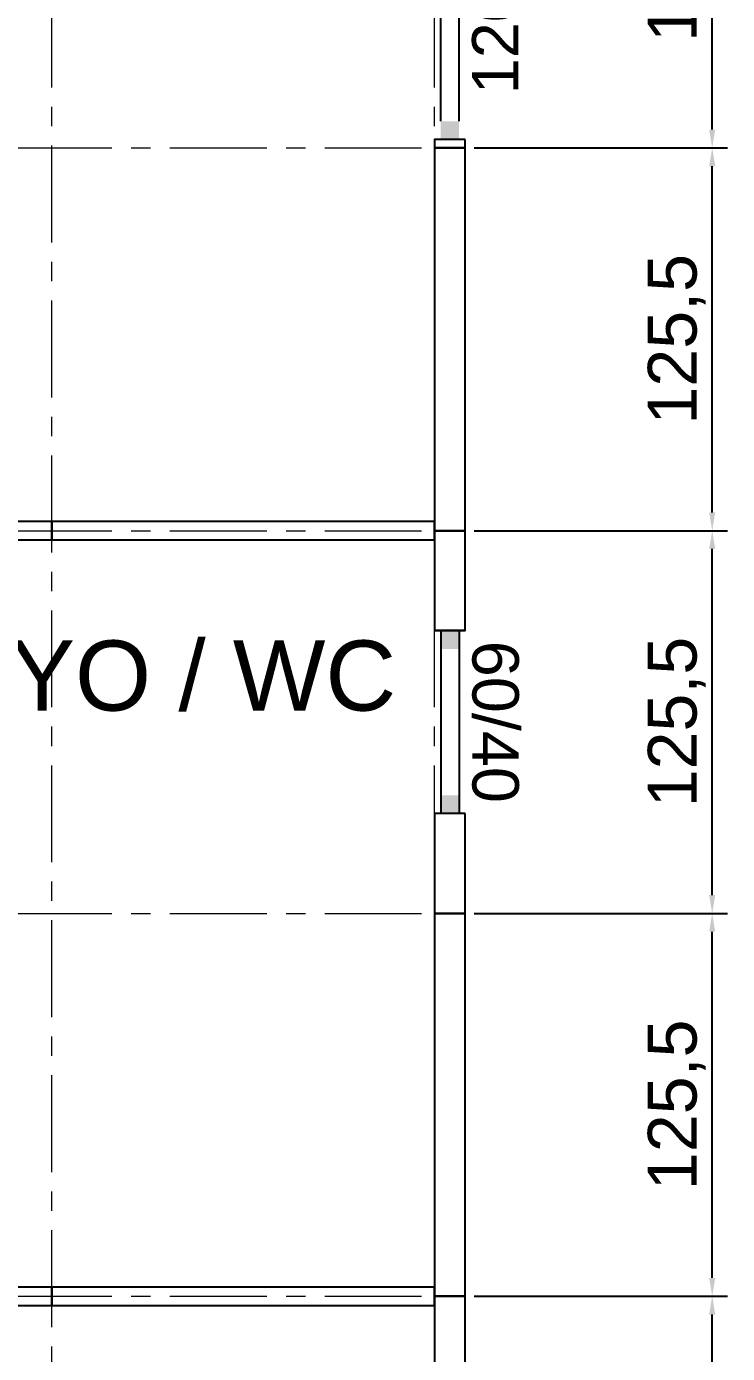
# Model space of a CAD drawing. Header units: centimetres. Extents: x -136 to 1955, y -1012 to 1233.
# Drawn here: x 629.2 to 859, y 362.7 to 797.8 of the extents above; entities that cross this region are included whole.
import ezdxf
from ezdxf.enums import TextEntityAlignment as Align

# ---------------------------------------------------------------- set-up
doc = ezdxf.new("R2010")
doc.units = ezdxf.units.CM
doc.linetypes.add('CENTER', pattern=[50.8, 31.75, -6.35, 6.35, -6.35])
doc.layers.add('AKS', color=4, linetype='CENTER', lineweight=13)
for name, color, linetype in [('DIS_DUVAR_100', 30, 'Continuous'), ('IC_DUVAR_60', 30, 'Continuous'), ('ODA_ADLARI', 7, 'Continuous'), ('OLCULER', 7, 'Continuous'), ('PENCERE', 10, 'Continuous')]:
    doc.layers.add(name, color=color, linetype=linetype)
doc.styles.get("Standard").update_dxf_attribs({"font": 'Arial.ttf'})
doc.dimstyles.new('ISO-25', dxfattribs={"dimtxt": 2.5, "dimasz": 2.5, "dimexe": 1.25, "dimexo": 0.625, "dimtad": 1, "dimtxsty": 'Standard', "dimcen": 2.5, "dimadec": 0, "dimazin": 0, "dimtfac": 1, "dimtmove": 0, "dimatfit": 3, "dimfxl": 1, "dimarcsym": 0})

# ---------------------------------------------------------------- blocks, each defined once
blk = doc.blocks.new('DIS_V_1255_100')
blk.add_lwpolyline([(0, 0), (10, 0), (10, 125.5), (0, 125.5)], close=True)
blk = doc.blocks.new('kaynak-pencere-6040')
at = {"layer": 'PENCERE', "color": 1}
for p, q in [((53375.86, 7992.28), (53385.86, 7992.28)), ((53377.86, 7932.28), (53377.86, 7992.28)), ((53383.86, 7932.28), (53383.86, 7992.28)), ((53375.86, 7932.28), (53385.86, 7932.28))]:
    blk.add_line(p, q, dxfattribs=at)
for points in [[(53377.86, 7992.28), (53377.86, 7986.28), (53383.86, 7992.28), (53383.86, 7986.28)], [(53377.86, 7932.28), (53377.86, 7938.28), (53383.86, 7932.28), (53383.86, 7938.28)]]:
    blk.add_solid(points, dxfattribs=at)
at = {"layer": 'PENCERE', "color": 0, "lineweight": 25}
blk.add_text('60/40', height=15.217, rotation=90, dxfattribs=at).set_placement((53373.47, 7935.61))
blk = doc.blocks.new('KROKI_P6040_V_1255_100')
for points in [[(0, 92.75), (10, 92.75), (10, 125.5), (0, 125.5)], [(0, 0), (10, 0), (10, 32.75), (0, 32.75)]]:
    blk.add_lwpolyline(points, close=True)
blk.add_blockref('kaynak-pencere-6040', (-53375.86, -7899.53))
blk = doc.blocks.new('kaynak-pencere-120120')
at = {"layer": 'PENCERE', "color": 1}
for p, q in [((53387.01, 8192.86), (53397.01, 8192.86)), ((53389.01, 8186.86), (53389.01, 8078.86)), ((53395.01, 8186.86), (53395.01, 8078.86)), ((53387.01, 8072.86), (53397.01, 8072.86))]:
    blk.add_line(p, q, dxfattribs=at)
for points in [[(53389.01, 8192.86), (53389.01, 8186.86), (53395.01, 8192.86), (53395.01, 8186.86)], [(53389.01, 8072.86), (53389.01, 8078.86), (53395.01, 8072.86), (53395.01, 8078.86)]]:
    blk.add_solid(points, dxfattribs=at)
at = {"layer": 'PENCERE', "color": 0, "lineweight": 25}
blk.add_text('120/120', height=15.217, rotation=270, dxfattribs=at).set_placement((53369.52, 8178.03))
blk = doc.blocks.new('KROKI_P120120_V_1255_100')
for points in [[(0, 122.75), (10, 122.75), (10, 125.5), (0, 125.5)], [(0, 0), (10, 0), (10, 2.75), (0, 2.75)]]:
    blk.add_lwpolyline(points, close=True)
blk.add_blockref('kaynak-pencere-120120', (-53387.01, -8070.11))
blk = doc.blocks.new('IC_H_1255_60')
blk.add_lwpolyline([(0, 0), (125.5, 0), (125.5, 6), (0, 6)], close=True)
blk = doc.blocks.new('*D96')
at = {"layer": 'Defpoints', "color": 0, "transparency": 16777216}
for p in [(773, 381.5), (854, 381.5), (773, 256)]:
    blk.add_point(p, dxfattribs=at)
at = {"layer": 'OLCULER', "color": 0, "lineweight": -2, "transparency": 16777216}
for p, q in [((776, 381.5), (859, 381.5)), ((854, 262), (854, 375.5)), ((776, 256), (859, 256))]:
    blk.add_line(p, q, dxfattribs=at)
at = {"layer": 'OLCULER', "color": 0, "transparency": 16777216}
for points in [[(853, 375.5), (855, 375.5), (854, 381.5)], [(853, 262), (855, 262), (854, 256)]]:
    blk.add_solid(points, dxfattribs=at)
at = {"layer": 'OLCULER', "color": 0, "transparency": 16777216, "insert": (842.38, 318.75), "char_height": 16, "attachment_point": 5, "rotation": 90}
blk.add_mtext('125,5', dxfattribs=at)
blk = doc.blocks.new('*D97')
at = {"layer": 'Defpoints', "color": 0, "transparency": 16777216}
for p in [(773, 507), (854, 507), (773, 381.5)]:
    blk.add_point(p, dxfattribs=at)
at = {"layer": 'OLCULER', "color": 0, "lineweight": -2, "transparency": 16777216}
for p, q in [((776, 507), (859, 507)), ((854, 387.5), (854, 501)), ((776, 381.5), (859, 381.5))]:
    blk.add_line(p, q, dxfattribs=at)
at = {"layer": 'OLCULER', "color": 0, "transparency": 16777216}
for points in [[(853, 501), (855, 501), (854, 507)], [(853, 387.5), (855, 387.5), (854, 381.5)]]:
    blk.add_solid(points, dxfattribs=at)
at = {"layer": 'OLCULER', "color": 0, "transparency": 16777216, "insert": (842.38, 444.25), "char_height": 16, "attachment_point": 5, "rotation": 90}
blk.add_mtext('125,5', dxfattribs=at)
blk = doc.blocks.new('*D98')
at = {"layer": 'Defpoints', "color": 0, "transparency": 16777216}
for p in [(773, 632.5), (854, 632.5), (773, 507)]:
    blk.add_point(p, dxfattribs=at)
at = {"layer": 'OLCULER', "color": 0, "lineweight": -2, "transparency": 16777216}
for p, q in [((776, 632.5), (859, 632.5)), ((854, 513), (854, 626.5)), ((776, 507), (859, 507))]:
    blk.add_line(p, q, dxfattribs=at)
at = {"layer": 'OLCULER', "color": 0, "transparency": 16777216}
for points in [[(853, 626.5), (855, 626.5), (854, 632.5)], [(853, 513), (855, 513), (854, 507)]]:
    blk.add_solid(points, dxfattribs=at)
at = {"layer": 'OLCULER', "color": 0, "transparency": 16777216, "insert": (842.38, 569.75), "char_height": 16, "attachment_point": 5, "rotation": 90}
blk.add_mtext('125,5', dxfattribs=at)
blk = doc.blocks.new('*D99')
at = {"layer": 'Defpoints', "color": 0, "transparency": 16777216}
for p in [(773, 758), (854, 758), (773, 632.5)]:
    blk.add_point(p, dxfattribs=at)
at = {"layer": 'OLCULER', "color": 0, "lineweight": -2, "transparency": 16777216}
for p, q in [((776, 758), (859, 758)), ((854, 638.5), (854, 752)), ((776, 632.5), (859, 632.5))]:
    blk.add_line(p, q, dxfattribs=at)
at = {"layer": 'OLCULER', "color": 0, "transparency": 16777216}
for points in [[(853, 752), (855, 752), (854, 758)], [(853, 638.5), (855, 638.5), (854, 632.5)]]:
    blk.add_solid(points, dxfattribs=at)
at = {"layer": 'OLCULER', "color": 0, "transparency": 16777216, "insert": (842.38, 695.25), "char_height": 16, "attachment_point": 5, "rotation": 90}
blk.add_mtext('125,5', dxfattribs=at)
blk = doc.blocks.new('*D100')
at = {"layer": 'Defpoints', "color": 0, "transparency": 16777216}
for p in [(773, 883.5), (854, 883.5), (773, 758)]:
    blk.add_point(p, dxfattribs=at)
at = {"layer": 'OLCULER', "color": 0, "lineweight": -2, "transparency": 16777216}
for p, q in [((776, 883.5), (859, 883.5)), ((854, 764), (854, 877.5)), ((776, 758), (859, 758))]:
    blk.add_line(p, q, dxfattribs=at)
at = {"layer": 'OLCULER', "color": 0, "transparency": 16777216}
for points in [[(853, 877.5), (855, 877.5), (854, 883.5)], [(853, 764), (855, 764), (854, 758)]]:
    blk.add_solid(points, dxfattribs=at)
at = {"layer": 'OLCULER', "color": 0, "transparency": 16777216, "insert": (842.38, 820.75), "char_height": 16, "attachment_point": 5, "rotation": 90}
blk.add_mtext('125,5', dxfattribs=at)

msp = doc.modelspace()

# ---------------------------------------------------------------- linework, layer by layer
at = {"layer": 'AKS'}
for p, q in [((637.5, -35), (637.5, 1055)), ((763, -35), (763, 1055)), ((-35, 758), (808, 758)), ((-35, 632.5), (808, 632.5)), ((-35, 507), (808, 507)), ((-35, 381.5), (808, 381.5))]:
    msp.add_line(p, q, dxfattribs=at)

# ---------------------------------------------------------------- block references
at = {"layer": 'DIS_DUVAR_100', "rotation": 180}
for name, p in [('KROKI_P120120_V_1255_100', (773, 883.5)), ('KROKI_P6040_V_1255_100', (773, 632.5))]:
    msp.add_blockref(name, p, dxfattribs=at)
at = {"layer": 'DIS_DUVAR_100'}
for p in [(763, 632.5), (763, 381.5), (763, 256)]:
    msp.add_blockref('DIS_V_1255_100', p, dxfattribs=at)
at = {"layer": 'IC_DUVAR_60'}
for p in [(512, 629.5), (637.5, 629.5), (512, 378.5), (637.5, 378.5)]:
    msp.add_blockref('IC_H_1255_60', p, dxfattribs=at)

# ---------------------------------------------------------------- texts
at = {"layer": 'ODA_ADLARI'}
msp.add_text('BANYO / WC', height=23, dxfattribs=at).set_placement((654, 585), align=Align.MIDDLE_CENTER)

# ---------------------------------------------------------------- dimensions: what is measured, and where the dimension line sits
at = {"layer": 'OLCULER'}
for base, p1, p2, picture, middle in [((854, 883.5), (773, 758), (773, 883.5), '*D100', (842.385, 820.75)), ((854, 758), (773, 632.5), (773, 758), '*D99', (842.385, 695.25)), ((854, 632.5), (773, 507), (773, 632.5), '*D98', (842.385, 569.75)), ((854, 507), (773, 381.5), (773, 507), '*D97', (842.385, 444.25)), ((854, 381.5), (773, 256), (773, 381.5), '*D96', (842.385, 318.75))]:
    dim = msp.add_linear_dim(base=base, p1=p1, p2=p2, angle=90, dimstyle='ISO-25', override={"dimtxt": 16, "dimasz": 6, "dimexe": 5, "dimexo": 3, "dimgap": 2, "dimdec": 1, "dimtix": 1, "dimatfit": 1}, dxfattribs=at)
    dim.commit()
    dim.dimension.update_dxf_attribs({"geometry": picture, "text_midpoint": middle})

doc.saveas('drawing.dxf')
